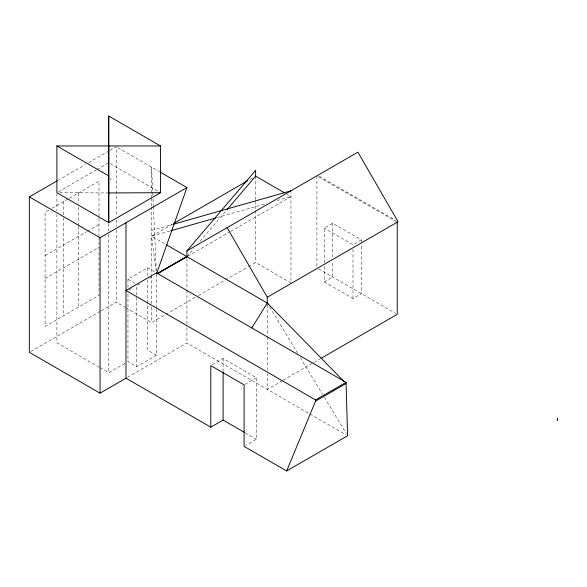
<?xml version="1.0" encoding="UTF-8"?>
<svg xmlns="http://www.w3.org/2000/svg" width="587" height="587" viewBox="0 0 587 587"><rect width="100%" height="100%" fill="white"/><g stroke="black" fill="none" stroke-linecap="round" stroke-linejoin="round"><path stroke-width="0.44" stroke-dasharray="2.94 2.2" d="M186.937 256.636L194.04 248.316M199.962 241.374L226.017 210.85M57.783 180.473L85.431 164.514M88.586 162.687L109.123 150.837M109.916 150.375L116.233 146.728L116.233 216.229M58.465 191.795L96.151 170.039M96.936 169.584L107.927 163.237M48.97 210.007L45.089 212.245L45.089 326.445L98.99 295.327L98.99 238.234M52.074 208.216L68.444 198.766M69.229 198.311L98.99 181.126L98.99 217.307M45.089 255.661L86.502 231.755M87.28 231.3L98.99 224.542M45.089 278.48L98.99 247.362M172.233 224.307L151.585 236.223L156.113 271.37M250.062 179.373L252.447 177.993M127.973 287.469L127.973 279.236L147.697 267.848L154.99 272.06M129.045 290.059L132.119 288.29M139.875 283.807L136.72 285.627L136.72 296.552M149.347 278.341L152.503 276.521M187.73 256.181L229.825 231.88M230.618 231.417L290.976 196.572L287.043 194.304M30.928 351.43L100.436 311.301M101.228 310.846L116.233 302.18L124.877 307.17M125.662 307.625L151.585 322.593L165.086 314.793M165.879 314.339L195.266 297.374M198.443 295.54L224.652 280.41M225.445 279.948L247.677 267.114M248.477 266.652L255.624 262.528L290.976 282.934L290.976 192.448M324.244 262.763L324.244 228.138L332.653 223.28L361.431 239.892L361.431 243.539M100.076 367.726L108.712 372.708L126.432 362.48M127.973 293.874L127.973 361.585L136.72 366.64L156.443 355.252L156.443 309.738M361.431 239.892L353.014 244.75L324.244 228.138M127.562 377.287L186.937 342.999L309.011 413.483M324.244 266.41L324.244 281.899L332.653 277.042L332.653 261.553M212.333 364.732L223.104 358.518L256.402 377.742L256.402 439.289L245.637 445.504M324.244 281.899L353.014 298.512L361.431 293.654L361.431 244.449M244.867 384.404L256.402 377.742M282.332 380.692L267.268 389.379L267.268 373.926M283.125 380.229L313.238 362.839M314.03 362.384L320.377 358.723M151.585 230.456L172.497 224.505M169.878 231.021L151.585 236.223L165.725 244.39M216.926 217.638L266.579 203.513M277.035 200.541L290.976 196.572M59.625 192.712L108.815 192.947M319.321 176.254L395.711 220.36M318.499 176.731L396.467 221.747M117.804 147.638L159.444 171.675M318.492 268.868L395.697 313.436M110.283 163.692L158.174 191.34M127.973 279.236L135.267 283.448M309.804 413.938L346.029 434.85M156.443 355.252L147.697 350.204L147.697 304.448M245.307 432.876L256.402 439.289M99.291 367.271L56.895 342.793L56.895 214.666M269.631 306.92L297.514 352.992M300.353 357.674L322.564 394.376M324.45 397.502L346.191 433.419M152.877 195.471L151.585 167.141L151.585 196.99M153.046 199.132L153.332 205.531M153.376 206.441L156.289 270.424M353.014 249.306L353.014 298.512M332.653 223.28L332.653 257.906M316.921 175.821L316.921 267.048M267.268 304.836L267.268 335.742M267.268 336.652L267.268 370.294M255.624 176.159L255.624 199.8M255.624 200.71L255.624 209.801M255.624 210.711L255.624 262.528M223.104 358.518L223.104 371.189M186.937 258.456L186.937 289.362M186.937 290.272L186.937 323.914M186.937 327.546L186.937 342.999M156.443 274.239L156.443 308.828M151.585 197.892L151.585 206.03M151.585 206.94L151.585 274.408M151.585 275.318L151.585 303.501M151.585 307.133L151.585 322.593M147.697 267.848L147.697 276.081M147.697 279.742L147.697 303.538M136.72 297.462L136.72 366.64M116.233 219.883L116.233 226.281M116.233 229.943L116.233 302.18M108.712 223.53L108.712 230.852M108.712 234.514L108.712 372.708M98.99 218.21L98.99 237.317M78.695 192.844L78.695 203.696M78.695 207.314L78.695 225.401M78.695 226.311L78.695 307.045M63.712 201.495L63.712 216.874M63.712 217.777L63.712 315.696M56.895 193.615L56.895 211.004"/><path stroke-width="0.88" d="M108.815 146.2L108.712 222.612L108.712 116.043L160.53 145.958L160.53 192.697L108.712 222.612L56.895 192.697L56.895 145.958L160.53 145.958M110.62 179.182L110.686 178.727M156.758 273.219L186.937 187.554L160.229 172.13M286.647 470.957L315.564 401.134L315.564 399.945L125.978 290.492L156.443 272.896L346.044 382.35L347.607 435.759L286.647 470.957L244.097 446.391L244.097 384.852L210.799 365.62L210.799 427.167L223.104 420.065L244.515 432.421M557.511 418.524L557.489 420.314L557.643 418.392M251.72 328.045L267.268 303.017L267.268 297.242L227.103 227.675M157.228 273.791L186.937 256.636L186.937 250.862L255.624 170.391L255.624 176.159L227.198 209.464M210.799 427.167L125.978 378.197L100.054 393.165L29.35 352.339L29.35 196.887L56.998 180.928M29.35 196.887L100.054 237.713L186.937 187.554M173.825 223.39L247.677 180.745M186.937 250.862L357.909 152.158L398.074 221.725L267.268 297.242M186.937 256.482L157.243 273.623L186.937 256.636M321.17 358.268L397.252 314.339L397.252 222.202M315.564 399.945L346.044 382.35M315.564 401.134L346.044 383.531M173.363 224.256L290.976 190.804M170.751 230.772L216.053 217.887M108.815 192.947L160.53 192.697M255.624 176.159L284.688 192.947M56.895 145.958L108.712 175.873M166.51 244.845L267.268 303.017L344.121 381.572M267.268 303.017L268.215 304.58M223.104 372.092L223.104 420.065M125.978 222.744L125.978 378.197M108.712 116.043L108.712 146.288M100.054 237.713L100.054 393.165"/></g></svg>
